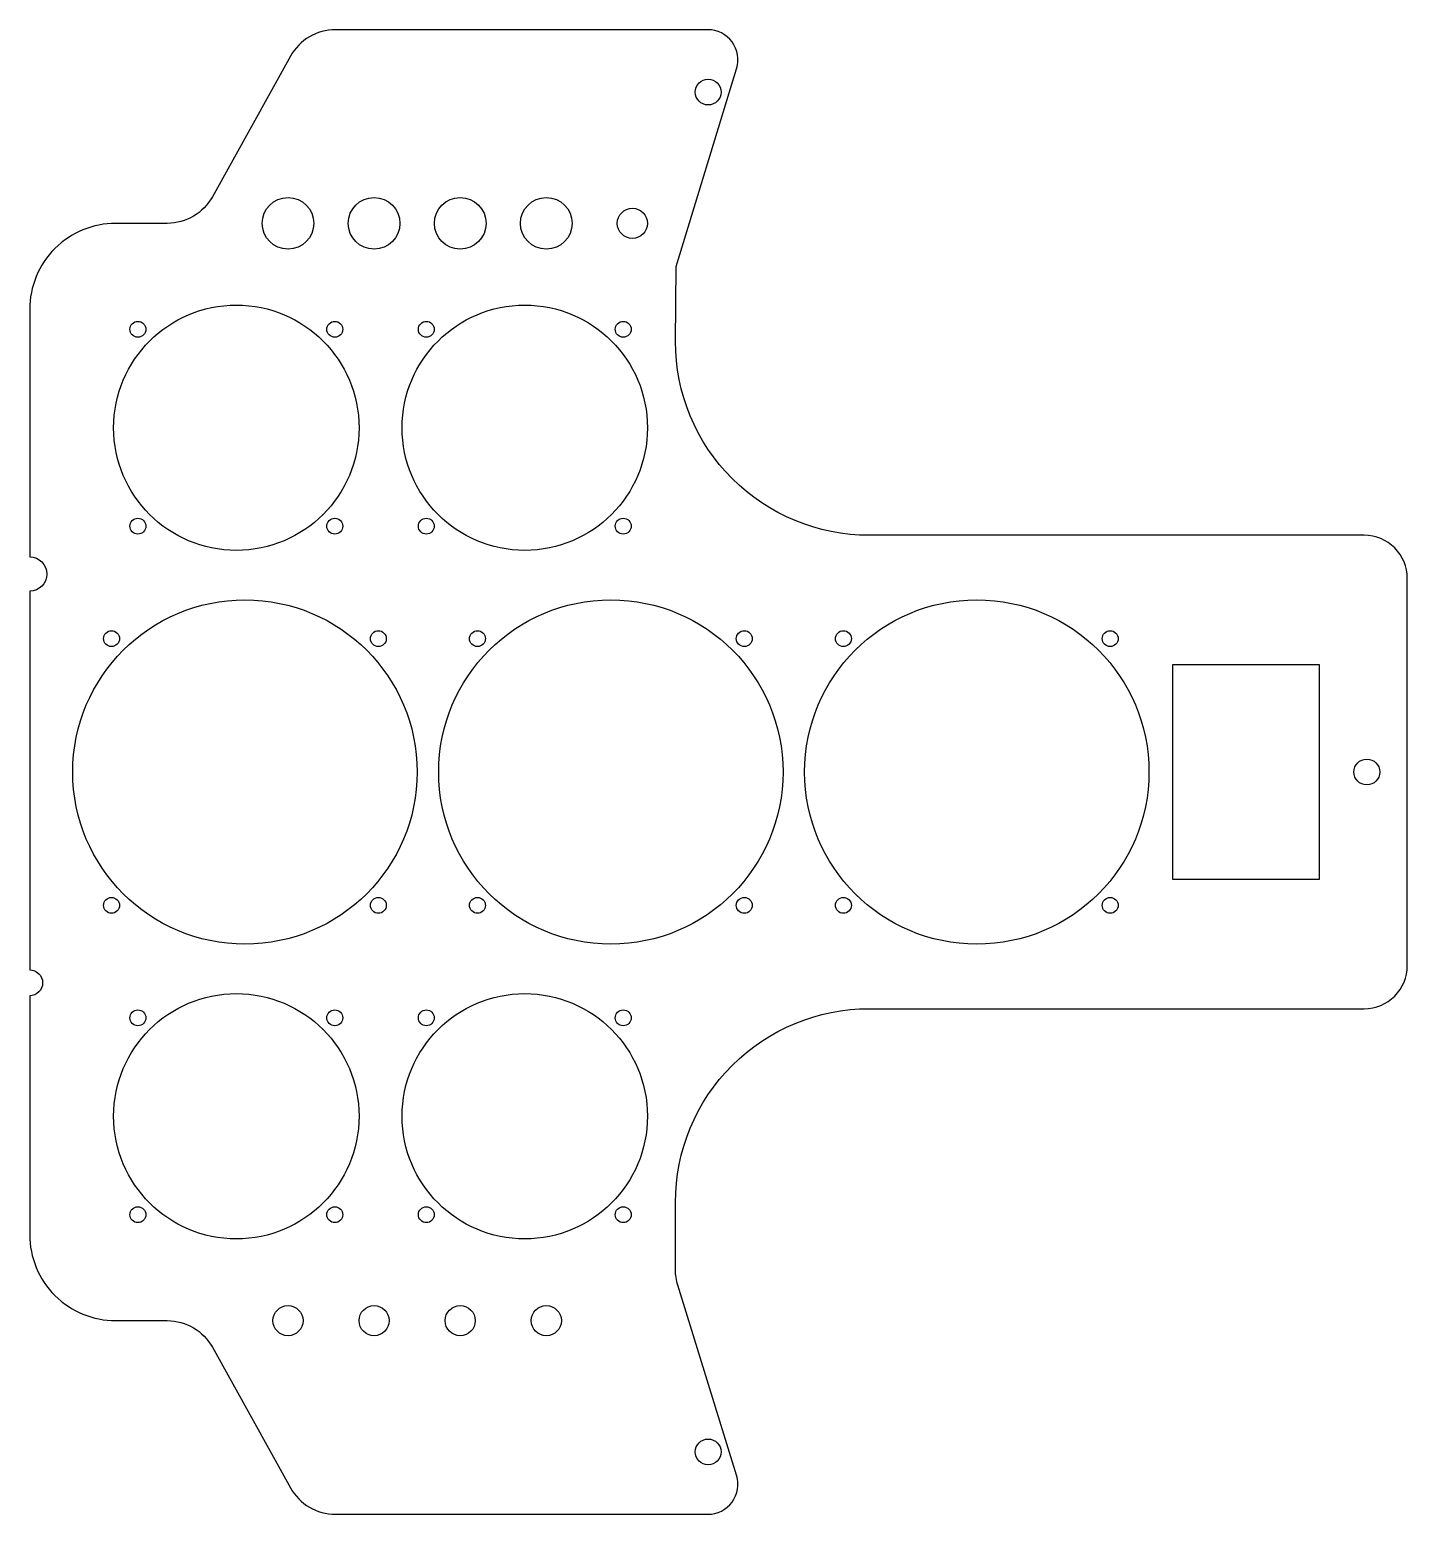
# Model space of a CAD drawing. Header units: millimetres. Extents: x -102 to 218, y -172 to 172.
import ezdxf

# ---------------------------------------------------------------- set-up
doc = ezdxf.new("R2010")
doc.units = ezdxf.units.MM

msp = doc.modelspace()

# ---------------------------------------------------------------- linework, layer by layer
msp.add_lwpolyline([(55.01, 172.5), (-31.44, 172.5, 0.272375), (-41.93, 166.33), (-60.07, 133.67, -0.272375), (-70.56, 127.5), (-82.5, 127.5, 0.414214), (-102.5, 107.5), (-102.5, 50, -1), (-102.5, 42), (-102.5, -46, -1), (-102.5, -52), (-102.5, -107.5, 0.414214), (-82.5, -127.5), (-70.56, -127.5, -0.272375), (-60.07, -133.67), (-41.93, -166.33, 0.272375), (-31.44, -172.5), (55.01, -172.5, 0.505004), (61.7, -163.43), (48.04, -119.23, -0.075085), (47.5, -115.69), (47.5, -100, -0.414214), (92.5, -55), (207.5, -55, 0.414214), (217.5, -45), (217.5, 45, 0.414214), (207.5, 55), (92.5, 55, -0.414214), (47.5, 100), (47.63, 117.48), (61.7, 163.43, 0.505004)], format="xyb", close=True)
msp.add_lwpolyline([(197, 25), (197, -25), (163, -25), (163, 25)], close=True)
for centre, radius in [((55.1, 158), 3), ((-42.5, 127.5), 6), ((-22.5, 127.5), 6), ((-2.5, 127.5), 6), ((17.5, 127.5), 6), ((37.5, 127.5), 3.5), ((-54.5, 80), 28.5), ((12.5, 80), 28.5), ((-77.37, 102.87), 1.85), ((-31.63, 102.87), 1.85), ((-10.37, 102.87), 1.85), ((35.37, 102.87), 1.85), ((-77.37, 57.13), 1.85), ((-31.63, 57.13), 1.85), ((-10.37, 57.13), 1.85), ((35.37, 57.13), 1.85), ((-52.5, 0), 40), ((32.5, 0), 40), ((117.5, 0), 40), ((-83.49, 30.99), 1.85), ((-21.51, 30.99), 1.85), ((1.51, 30.99), 1.85), ((63.49, 30.99), 1.85), ((86.51, 30.99), 1.85), ((148.49, 30.99), 1.85), ((208.1, 0), 3), ((-83.49, -30.99), 1.85), ((-21.51, -30.99), 1.85), ((1.51, -30.99), 1.85), ((63.49, -30.99), 1.85), ((86.51, -30.99), 1.85), ((148.49, -30.99), 1.85), ((-54.5, -80), 28.5), ((12.5, -80), 28.5), ((-77.37, -57.13), 1.85), ((-31.63, -57.13), 1.85), ((-10.37, -57.13), 1.85), ((35.37, -57.13), 1.85), ((-77.37, -102.87), 1.85), ((-31.63, -102.87), 1.85), ((-10.37, -102.87), 1.85), ((35.37, -102.87), 1.85), ((-42.5, -127.5), 3.5), ((-22.5, -127.5), 3.5), ((-2.5, -127.5), 3.5), ((17.5, -127.5), 3.5), ((55.1, -158), 3)]:
    msp.add_circle(centre, radius)

doc.saveas('drawing.dxf')
